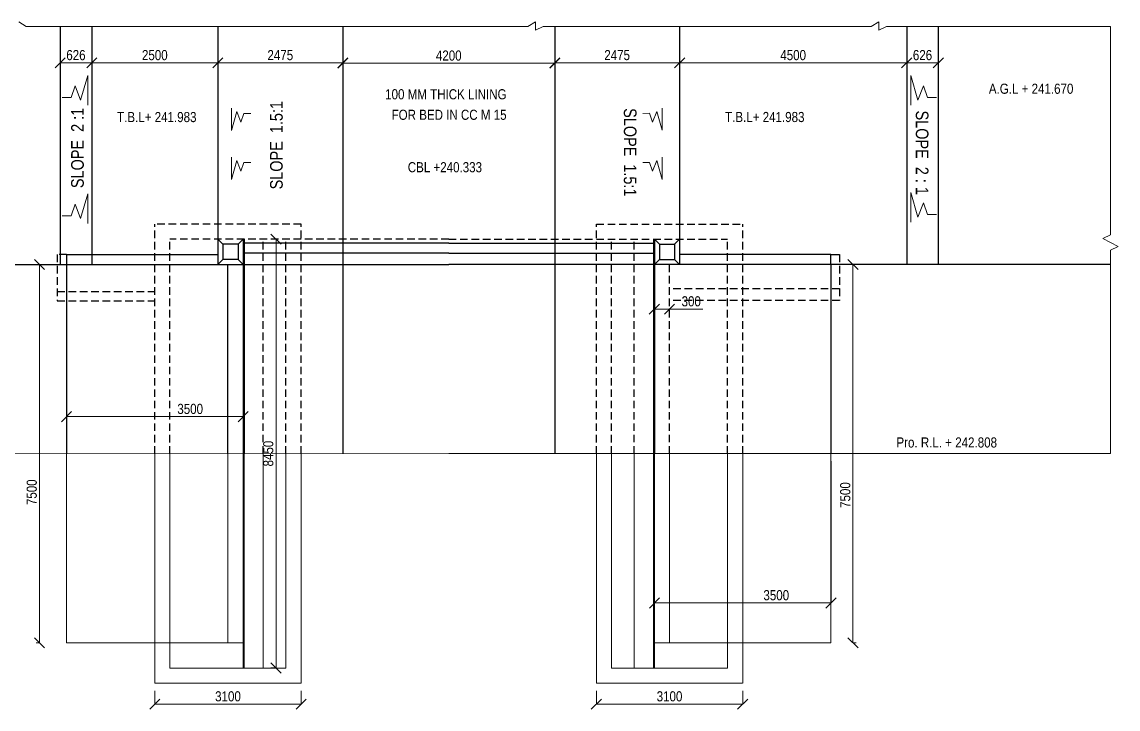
# Model space of a CAD drawing. Header units: millimetres. Extents: x 1066556 to 1127909, y -249798 to -204202.
# Drawn here: x 1077934 to 1099656, y -231329 to -217704 of the extents above; entities that cross this region are included whole.
import ezdxf

# ---------------------------------------------------------------- set-up
doc = ezdxf.new("R2010")
doc.units = ezdxf.units.MM
doc.header["$LTSCALE"] = 300
doc.header["$MEASUREMENT"] = 0
doc.linetypes.add('DASHED', pattern=[0.75, 0.5, -0.25])
for name, color, linetype, lineweight in [('adding', 7, 'Continuous', 25), ('elevations', 7, 'Continuous', 25), ('MAIN', 7, 'Continuous', 25), ('text', 7, 'Continuous', 25)]:
    doc.layers.add(name, color=color, linetype=linetype, lineweight=lineweight)
doc.styles.add('ARIAL NARROW', font='ARIALN.TTF', dxfattribs={"height": 250})
doc.styles.get("Standard").update_dxf_attribs({"font": 'ARIALN.TTF', "height": 200})
doc.dimstyles.new('ISO-25', dxfattribs={"dimtxt": 200, "dimasz": 200, "dimexe": 1.25, "dimexo": 150, "dimgap": 50, "dimtad": 1, "dimdec": 1, "dimdsep": 46, "dimtxsty": 'Standard', "dimblk": 'OBLIQUE', "dimcen": 2.5, "dimdle": 1.25, "dimclrd": 6, "dimclre": 5, "dimclrt": 1, "dimadec": 0, "dimazin": 0, "dimtfac": 1, "dimtdec": 1, "dimtmove": 0, "dimatfit": 3, "dimfxl": 1, "dimlwd": 15, "dimlwe": 13, "dimarcsym": 0})

# ---------------------------------------------------------------- blocks, each defined once
blk = doc.blocks.new('_Oblique')
at = {"color": 0, "linetype": 'ByBlock', "lineweight": -2}
blk.add_line((-0.5, -0.5), (0.5, 0.5), dxfattribs=at)
blk = doc.blocks.new('*D6')
at = {"layer": 'Defpoints', "color": 0, "linetype": 'ByBlock', "transparency": 16777216}
for p in [(1084292, -218524), (1088492, -218524), (1088492, -218812)]:
    blk.add_point(p, dxfattribs=at)
at = {"layer": 'MAIN', "color": 5, "linetype": 'ByBlock', "lineweight": 13, "transparency": 16777216}
for p, q in [((1088492, -218662), (1088492, -218523)), ((1084292, -218674), (1084292, -218525))]:
    blk.add_line(p, q, dxfattribs=at)
at = {"layer": 'MAIN', "color": 6, "linetype": 'Continuous', "lineweight": 15, "transparency": 16777216}
blk.add_line((1084290, -218524), (1088493, -218524), dxfattribs=at)
at = {"layer": 'MAIN', "color": 6, "linetype": 'ByBlock', "lineweight": 15, "transparency": 16777216, "xscale": 200, "yscale": 200, "zscale": 200, "rotation": 180}
blk.add_blockref('_Oblique', (1084292, -218524), dxfattribs=at)
at = {"layer": 'MAIN', "color": 6, "linetype": 'ByBlock', "lineweight": 15, "transparency": 16777216, "xscale": 200, "yscale": 200, "zscale": 200}
blk.add_blockref('_Oblique', (1088492, -218524), dxfattribs=at)
at = {"layer": 'MAIN', "color": 1, "linetype": 'ByBlock', "transparency": 16777216, "insert": (1086392, -218372), "char_height": 200, "attachment_point": 5}
blk.add_mtext('4200', dxfattribs=at)
blk = doc.blocks.new('*D7')
at = {"layer": 'Defpoints', "color": 0, "linetype": 'ByBlock', "transparency": 16777216}
for p in [(1090967, -218514), (1090967, -218515), (1088492, -218524)]:
    blk.add_point(p, dxfattribs=at)
at = {"layer": 'MAIN', "color": 6, "linetype": 'Continuous', "lineweight": 15, "transparency": 16777216}
blk.add_line((1088490, -218515), (1090968, -218515), dxfattribs=at)
at = {"layer": 'MAIN', "color": 5, "linetype": 'ByBlock', "lineweight": 13, "transparency": 16777216}
for p, q in [((1088492, -218374), (1088492, -218514)), ((1090967, -218664), (1090967, -218516))]:
    blk.add_line(p, q, dxfattribs=at)
at = {"layer": 'MAIN', "color": 6, "linetype": 'ByBlock', "lineweight": 15, "transparency": 16777216, "xscale": 200, "yscale": 200, "zscale": 200, "rotation": 180}
blk.add_blockref('_Oblique', (1088492, -218515), dxfattribs=at)
at = {"layer": 'MAIN', "color": 6, "linetype": 'ByBlock', "lineweight": 15, "transparency": 16777216, "xscale": 200, "yscale": 200, "zscale": 200}
blk.add_blockref('_Oblique', (1090967, -218515), dxfattribs=at)
at = {"layer": 'MAIN', "color": 1, "linetype": 'ByBlock', "transparency": 16777216, "insert": (1089729, -218363), "char_height": 200, "attachment_point": 5}
blk.add_mtext('2475', dxfattribs=at)
blk = doc.blocks.new('*D8')
at = {"layer": 'Defpoints', "color": 0, "linetype": 'ByBlock', "transparency": 16777216}
for p in [(1090967, -218515), (1095467, -218515), (1095467, -218515)]:
    blk.add_point(p, dxfattribs=at)
at = {"layer": 'MAIN', "color": 6, "linetype": 'Continuous', "lineweight": 15, "transparency": 16777216}
blk.add_line((1090965, -218515), (1095468, -218515), dxfattribs=at)
at = {"layer": 'MAIN', "color": 5, "linetype": 'ByBlock', "lineweight": 13, "transparency": 16777216}
for p, q in [((1090967, -218365), (1090967, -218514)), ((1095467, -218665), (1095467, -218516))]:
    blk.add_line(p, q, dxfattribs=at)
at = {"layer": 'MAIN', "color": 6, "linetype": 'ByBlock', "lineweight": 15, "transparency": 16777216, "xscale": 200, "yscale": 200, "zscale": 200, "rotation": 180}
blk.add_blockref('_Oblique', (1090967, -218515), dxfattribs=at)
at = {"layer": 'MAIN', "color": 6, "linetype": 'ByBlock', "lineweight": 15, "transparency": 16777216, "xscale": 200, "yscale": 200, "zscale": 200}
blk.add_blockref('_Oblique', (1095467, -218515), dxfattribs=at)
at = {"layer": 'MAIN', "color": 1, "linetype": 'ByBlock', "transparency": 16777216, "insert": (1093217, -218363), "char_height": 200, "attachment_point": 5}
blk.add_mtext('4500', dxfattribs=at)
blk = doc.blocks.new('*D9')
at = {"layer": 'Defpoints', "color": 0, "transparency": 16777216}
for p in [(1078817, -222722), (1082317, -222722), (1082317, -225530)]:
    blk.add_point(p, dxfattribs=at)
at = {"layer": 'MAIN', "color": 5, "lineweight": 13, "transparency": 16777216}
for p, q in [((1078817, -222872), (1078817, -225532)), ((1082317, -222872), (1082317, -225532))]:
    blk.add_line(p, q, dxfattribs=at)
at = {"layer": 'MAIN', "color": 6, "linetype": 'Continuous', "lineweight": 15, "transparency": 16777216}
blk.add_line((1078815, -225530), (1082318, -225530), dxfattribs=at)
at = {"layer": 'MAIN', "color": 6, "lineweight": 15, "transparency": 16777216, "xscale": 200, "yscale": 200, "zscale": 200, "rotation": 180}
blk.add_blockref('_Oblique', (1078817, -225530), dxfattribs=at)
at = {"layer": 'MAIN', "color": 6, "lineweight": 15, "transparency": 16777216, "xscale": 200, "yscale": 200, "zscale": 200}
blk.add_blockref('_Oblique', (1082317, -225530), dxfattribs=at)
at = {"layer": 'MAIN', "color": 1, "lineweight": 15, "transparency": 16777216, "insert": (1081268, -225378), "char_height": 200, "attachment_point": 5}
blk.add_mtext('3500', dxfattribs=at)
blk = doc.blocks.new('*D10')
at = {"layer": 'Defpoints', "color": 0, "linetype": 'ByBlock', "transparency": 16777216}
for p in [(1081817, -218515), (1081817, -218516), (1084292, -218524)]:
    blk.add_point(p, dxfattribs=at)
at = {"layer": 'MAIN', "color": 6, "linetype": 'Continuous', "lineweight": 15, "transparency": 16777216}
blk.add_line((1084293, -218516), (1081815, -218516), dxfattribs=at)
at = {"layer": 'MAIN', "color": 5, "linetype": 'ByBlock', "lineweight": 13, "transparency": 16777216}
for p, q in [((1081817, -218665), (1081817, -218517)), ((1084292, -218374), (1084292, -218514))]:
    blk.add_line(p, q, dxfattribs=at)
at = {"layer": 'MAIN', "color": 6, "linetype": 'ByBlock', "lineweight": 15, "transparency": 16777216, "xscale": 200, "yscale": 200, "zscale": 200, "rotation": 180}
blk.add_blockref('_Oblique', (1081817, -218516), dxfattribs=at)
at = {"layer": 'MAIN', "color": 6, "linetype": 'ByBlock', "lineweight": 15, "transparency": 16777216, "xscale": 200, "yscale": 200, "zscale": 200}
blk.add_blockref('_Oblique', (1084292, -218516), dxfattribs=at)
at = {"layer": 'MAIN', "color": 1, "linetype": 'ByBlock', "transparency": 16777216, "insert": (1083054, -218363), "char_height": 200, "attachment_point": 5}
blk.add_mtext('2475', dxfattribs=at)
blk = doc.blocks.new('*D11')
at = {"layer": 'Defpoints', "color": 0, "linetype": 'ByBlock', "transparency": 16777216}
for p in [(1079317, -218516), (1079317, -218516), (1081817, -218516)]:
    blk.add_point(p, dxfattribs=at)
at = {"layer": 'MAIN', "color": 6, "linetype": 'Continuous', "lineweight": 15, "transparency": 16777216}
blk.add_line((1081818, -218516), (1079315, -218516), dxfattribs=at)
at = {"layer": 'MAIN', "color": 5, "linetype": 'ByBlock', "lineweight": 13, "transparency": 16777216}
for p, q in [((1079317, -218666), (1079317, -218517)), ((1081817, -218366), (1081817, -218514))]:
    blk.add_line(p, q, dxfattribs=at)
at = {"layer": 'MAIN', "color": 6, "linetype": 'ByBlock', "lineweight": 15, "transparency": 16777216, "xscale": 200, "yscale": 200, "zscale": 200, "rotation": 180}
blk.add_blockref('_Oblique', (1079317, -218516), dxfattribs=at)
at = {"layer": 'MAIN', "color": 6, "linetype": 'ByBlock', "lineweight": 15, "transparency": 16777216, "xscale": 200, "yscale": 200, "zscale": 200}
blk.add_blockref('_Oblique', (1081817, -218516), dxfattribs=at)
at = {"layer": 'MAIN', "color": 1, "linetype": 'ByBlock', "transparency": 16777216, "insert": (1080567, -218363), "char_height": 200, "attachment_point": 5}
blk.add_mtext('2500', dxfattribs=at)
blk = doc.blocks.new('*D12')
at = {"layer": 'Defpoints', "color": 0, "linetype": 'ByBlock', "transparency": 16777216}
for p in [(1078817, -222515), (1078281, -230015), (1078367, -230015)]:
    blk.add_point(p, dxfattribs=at)
at = {"layer": 'MAIN', "color": 5, "linetype": 'ByBlock', "lineweight": 13, "transparency": 16777216}
for p, q in [((1078667, -222515), (1078280, -222515)), ((1078217, -230015), (1078280, -230015))]:
    blk.add_line(p, q, dxfattribs=at)
at = {"layer": 'MAIN', "color": 6, "linetype": 'Continuous', "lineweight": 15, "transparency": 16777216}
blk.add_line((1078281, -222514), (1078281, -230016), dxfattribs=at)
at = {"layer": 'MAIN', "color": 6, "linetype": 'ByBlock', "lineweight": 15, "transparency": 16777216, "xscale": 200, "yscale": 200, "zscale": 200}
for p, rotation in [((1078281, -222515), 90), ((1078281, -230015), 270)]:
    blk.add_blockref('_Oblique', p, dxfattribs=dict(at, rotation=rotation))
at = {"layer": 'MAIN', "color": 1, "linetype": 'ByBlock', "transparency": 16777216, "insert": (1078129, -227029), "char_height": 200, "attachment_point": 5, "rotation": 90}
blk.add_mtext('7500', dxfattribs=at)
blk = doc.blocks.new('*D13')
at = {"layer": 'Defpoints', "color": 0, "transparency": 16777216}
for p in [(1090467, -226264), (1093967, -226264), (1090467, -229225)]:
    blk.add_point(p, dxfattribs=at)
at = {"layer": 'MAIN', "color": 5, "lineweight": 13, "transparency": 16777216}
for p, q in [((1090467, -226414), (1090467, -229226)), ((1093967, -226414), (1093967, -229226))]:
    blk.add_line(p, q, dxfattribs=at)
at = {"layer": 'MAIN', "color": 6, "linetype": 'Continuous', "lineweight": 15, "transparency": 16777216}
blk.add_line((1093968, -229225), (1090466, -229225), dxfattribs=at)
at = {"layer": 'MAIN', "color": 6, "lineweight": 15, "transparency": 16777216, "xscale": 200, "yscale": 200, "zscale": 200, "rotation": 180}
blk.add_blockref('_Oblique', (1090467, -229225), dxfattribs=at)
at = {"layer": 'MAIN', "color": 6, "lineweight": 15, "transparency": 16777216, "xscale": 200, "yscale": 200, "zscale": 200}
blk.add_blockref('_Oblique', (1093967, -229225), dxfattribs=at)
at = {"layer": 'MAIN', "color": 1, "lineweight": 15, "transparency": 16777216, "insert": (1092882, -229072), "char_height": 200, "attachment_point": 5}
blk.add_mtext('3500', dxfattribs=at)
blk = doc.blocks.new('*D14')
at = {"layer": 'Defpoints', "color": 0, "linetype": 'ByBlock', "transparency": 16777216}
for p in [(1093967, -222514), (1094317, -230014), (1094402, -230014)]:
    blk.add_point(p, dxfattribs=at)
at = {"layer": 'MAIN', "color": 5, "linetype": 'ByBlock', "lineweight": 13, "transparency": 16777216}
for p, q in [((1094117, -222514), (1094403, -222514)), ((1094467, -230014), (1094403, -230014))]:
    blk.add_line(p, q, dxfattribs=at)
at = {"layer": 'MAIN', "color": 6, "linetype": 'Continuous', "lineweight": 15, "transparency": 16777216}
blk.add_line((1094402, -222513), (1094402, -230015), dxfattribs=at)
at = {"layer": 'MAIN', "color": 6, "linetype": 'ByBlock', "lineweight": 15, "transparency": 16777216, "xscale": 200, "yscale": 200, "zscale": 200}
for p, rotation in [((1094402, -222514), 90), ((1094402, -230014), 270)]:
    blk.add_blockref('_Oblique', p, dxfattribs=dict(at, rotation=rotation))
at = {"layer": 'MAIN', "color": 1, "linetype": 'ByBlock', "transparency": 16777216, "insert": (1094250, -227085), "char_height": 200, "attachment_point": 5, "rotation": 90}
blk.add_mtext('7500', dxfattribs=at)
blk = doc.blocks.new('*D15')
at = {"layer": 'Defpoints', "color": 0, "linetype": 'ByBlock', "transparency": 16777216}
for p in [(1080567, -230814), (1083467, -230814), (1080567, -231229)]:
    blk.add_point(p, dxfattribs=at)
at = {"layer": 'MAIN', "color": 5, "linetype": 'ByBlock', "lineweight": 13, "transparency": 16777216}
for p, q in [((1080567, -230964), (1080567, -231230)), ((1083467, -230964), (1083467, -231230))]:
    blk.add_line(p, q, dxfattribs=at)
at = {"layer": 'MAIN', "color": 6, "linetype": 'Continuous', "lineweight": 15, "transparency": 16777216}
blk.add_line((1083468, -231229), (1080565, -231229), dxfattribs=at)
at = {"layer": 'MAIN', "color": 6, "linetype": 'ByBlock', "lineweight": 15, "transparency": 16777216, "xscale": 200, "yscale": 200, "zscale": 200}
for p, rotation in [((1080567, -231229), 180.0020371190551), ((1083467, -231229), 0.002037119055122716)]:
    blk.add_blockref('_Oblique', p, dxfattribs=dict(at, rotation=rotation))
at = {"layer": 'MAIN', "color": 1, "linetype": 'ByBlock', "transparency": 16777216, "insert": (1082017, -231077), "char_height": 200, "attachment_point": 5, "rotation": 0.002}
blk.add_mtext('3100', dxfattribs=at)
blk = doc.blocks.new('*D18')
at = {"layer": 'Defpoints', "color": 0, "linetype": 'ByBlock', "transparency": 16777216}
for p in [(1089317, -230814), (1092217, -230814), (1092217, -231229)]:
    blk.add_point(p, dxfattribs=at)
at = {"layer": 'MAIN', "color": 5, "linetype": 'ByBlock', "lineweight": 13, "transparency": 16777216}
for p, q in [((1089317, -230964), (1089317, -231230)), ((1092217, -230964), (1092217, -231230))]:
    blk.add_line(p, q, dxfattribs=at)
at = {"layer": 'MAIN', "color": 6, "linetype": 'Continuous', "lineweight": 15, "transparency": 16777216}
blk.add_line((1089315, -231229), (1092218, -231229), dxfattribs=at)
at = {"layer": 'MAIN', "color": 6, "linetype": 'ByBlock', "lineweight": 15, "transparency": 16777216, "xscale": 200, "yscale": 200, "zscale": 200}
for p, rotation in [((1089317, -231229), 179.9979628809449), ((1092217, -231229), 359.9979628809448)]:
    blk.add_blockref('_Oblique', p, dxfattribs=dict(at, rotation=rotation))
at = {"layer": 'MAIN', "color": 1, "linetype": 'ByBlock', "transparency": 16777216, "insert": (1090767, -231077), "char_height": 200, "attachment_point": 5, "rotation": 359.998}
blk.add_mtext('3100', dxfattribs=at)
blk = doc.blocks.new('*D44')
at = {"layer": 'adding', "color": 6, "linetype": 'Continuous', "lineweight": 15, "transparency": 16777216}
blk.add_line((1095465, -218515), (1096094, -218515), dxfattribs=at)
at = {"layer": 'adding', "color": 5, "linetype": 'ByBlock', "lineweight": 13, "transparency": 16777216}
for p, q in [((1095467, -218441), (1095467, -218514)), ((1096093, -218441), (1096093, -218514))]:
    blk.add_line(p, q, dxfattribs=at)
at = {"layer": 'Defpoints', "color": 0, "linetype": 'ByBlock', "transparency": 16777216}
for p in [(1096093, -218515), (1095467, -218591), (1096093, -218591)]:
    blk.add_point(p, dxfattribs=at)
at = {"layer": 'adding', "color": 6, "linetype": 'ByBlock', "lineweight": 15, "transparency": 16777216, "xscale": 200, "yscale": 200, "zscale": 200}
for p, rotation in [((1095467, -218515), 180.0000951150912), ((1096093, -218515), 9.511509118944507e-05)]:
    blk.add_blockref('_Oblique', p, dxfattribs=dict(at, rotation=rotation))
at = {"layer": 'adding', "color": 1, "linetype": 'ByBlock', "transparency": 16777216, "insert": (1095780, -218363), "char_height": 200, "attachment_point": 5, "rotation": 0.0001}
blk.add_mtext('626', dxfattribs=at)
blk = doc.blocks.new('*D45')
at = {"layer": 'adding', "color": 6, "linetype": 'Continuous', "lineweight": 15, "transparency": 16777216}
blk.add_line((1079318, -218516), (1078689, -218516), dxfattribs=at)
at = {"layer": 'adding', "color": 5, "linetype": 'ByBlock', "lineweight": 13, "transparency": 16777216}
for p, q in [((1078691, -218516), (1078691, -218514)), ((1079317, -218516), (1079317, -218514))]:
    blk.add_line(p, q, dxfattribs=at)
at = {"layer": 'Defpoints', "color": 0, "linetype": 'ByBlock', "transparency": 16777216}
for p in [(1078691, -218516), (1078691, -218666), (1079317, -218666)]:
    blk.add_point(p, dxfattribs=at)
at = {"layer": 'adding', "color": 6, "linetype": 'ByBlock', "lineweight": 15, "transparency": 16777216, "xscale": 200, "yscale": 200, "zscale": 200}
for p, rotation in [((1078691, -218516), 180.0000951151028), ((1079317, -218516), 9.511510275395095e-05)]:
    blk.add_blockref('_Oblique', p, dxfattribs=dict(at, rotation=rotation))
at = {"layer": 'adding', "color": 1, "linetype": 'ByBlock', "transparency": 16777216, "insert": (1079004, -218363), "char_height": 200, "attachment_point": 5, "rotation": 0.0001}
blk.add_mtext('626', dxfattribs=at)
blk = doc.blocks.new('*D53')
at = {"layer": 'Defpoints', "color": 0, "linetype": 'ByBlock', "transparency": 16777216}
for p in [(1090466, -223233), (1090767, -223233), (1090767, -223397)]:
    blk.add_point(p, dxfattribs=at)
at = {"layer": 'text', "color": 6, "linetype": 'Continuous', "lineweight": 15, "transparency": 16777216}
for p, q in [((1090465, -223397), (1090767, -223397)), ((1090767, -223397), (1091428, -223397))]:
    blk.add_line(p, q, dxfattribs=at)
at = {"layer": 'text', "color": 5, "linetype": 'ByBlock', "lineweight": 13, "transparency": 16777216}
for p, q in [((1090466, -223383), (1090466, -223398)), ((1090767, -223383), (1090767, -223398))]:
    blk.add_line(p, q, dxfattribs=at)
at = {"layer": 'text', "color": 6, "linetype": 'ByBlock', "lineweight": 15, "transparency": 16777216, "xscale": 200, "yscale": 200, "zscale": 200, "rotation": 180}
blk.add_blockref('_Oblique', (1090466, -223397), dxfattribs=at)
at = {"layer": 'text', "color": 6, "linetype": 'ByBlock', "lineweight": 15, "transparency": 16777216, "xscale": 200, "yscale": 200, "zscale": 200}
blk.add_blockref('_Oblique', (1090767, -223397), dxfattribs=at)
at = {"layer": 'text', "color": 1, "linetype": 'ByBlock', "transparency": 16777216, "insert": (1091197, -223245), "char_height": 200, "attachment_point": 5}
blk.add_mtext('300', dxfattribs=at)
blk = doc.blocks.new('*D55')
at = {"layer": 'Defpoints', "color": 0, "linetype": 'ByBlock', "transparency": 16777216}
for p in [(1082717, -222013), (1082717, -230514), (1082969, -230514)]:
    blk.add_point(p, dxfattribs=at)
at = {"layer": 'text', "color": 5, "linetype": 'ByBlock', "lineweight": 13, "transparency": 16777216}
for p, q in [((1082867, -222013), (1082970, -222013)), ((1082867, -230514), (1082970, -230514))]:
    blk.add_line(p, q, dxfattribs=at)
at = {"layer": 'text', "color": 6, "linetype": 'Continuous', "lineweight": 15, "transparency": 16777216}
blk.add_line((1082969, -222012), (1082969, -230515), dxfattribs=at)
at = {"layer": 'text', "color": 6, "linetype": 'ByBlock', "lineweight": 15, "transparency": 16777216, "xscale": 200, "yscale": 200, "zscale": 200}
for p, rotation in [((1082969, -222013), 90), ((1082969, -230514), 270)]:
    blk.add_blockref('_Oblique', p, dxfattribs=dict(at, rotation=rotation))
at = {"layer": 'text', "color": 1, "linetype": 'ByBlock', "transparency": 16777216, "insert": (1082817, -226263), "char_height": 200, "attachment_point": 5, "rotation": 90}
blk.add_mtext('8450', dxfattribs=at)

msp = doc.modelspace()

# ---------------------------------------------------------------- linework, layer by layer
at = {"layer": 'MAIN', "color": 0, "lineweight": 13}
for p, q in [((1078019.68, -217792.95), (1077869.68, -217704.3)), ((1084520.78, -217792.36), (1078019.68, -217792.95)), ((1078786.73, -217792.95), (1087962.37, -217792.36)), ((1087962.37, -217792.36), (1088112.37, -217703.71)), ((1088112.37, -217703.71), (1088112.37, -217868.85)), ((1088112.37, -217868.85), (1088262.37, -217792.36)), ((1088262.37, -217792.36), (1094763.66, -217792.36)), ((1094763.66, -217792.36), (1094913.66, -217703.71)), ((1094913.66, -217703.71), (1094913.66, -217868.85)), ((1094913.66, -217868.85), (1095063.66, -217792.36)), ((1095063.66, -217792.36), (1099503.96, -217792.48)), ((1099503.96, -217792.06), (1099503.96, -221922.9)), ((1079237.75, -218767.78), (1079096.72, -219253.49)), ((1079237.75, -218767.78), (1079237.75, -219354.05)), ((1095549, -218767.19), (1095549, -219353.46)), ((1095549, -218767.19), (1095690.03, -219252.9)), ((1078989.72, -218971.69), (1078909.71, -219205.13)), ((1079096.72, -219253.49), (1078989.72, -218971.69)), ((1095690.03, -219252.9), (1095797.03, -218971.1)), ((1095797.03, -218971.1), (1095877.04, -219204.54)), ((1078909.71, -219205.13), (1078728.64, -219203.64)), ((1095877.04, -219204.54), (1096058.1, -219203.05)), ((1082085.33, -219853.82), (1082085.33, -219414.12)), ((1082085.33, -219853.82), (1082193.82, -219480.16)), ((1082193.82, -219480.16), (1082274.07, -219691.51)), ((1082274.07, -219691.51), (1082334.08, -219516.43)), ((1082469.88, -219517.55), (1082334.08, -219516.43)), ((1090237.01, -219516.96), (1090372.81, -219515.84)), ((1090432.81, -219690.92), (1090372.81, -219515.84)), ((1090513.06, -219479.57), (1090432.81, -219690.92)), ((1090621.56, -219853.23), (1090513.06, -219479.57)), ((1090621.56, -219853.23), (1090621.56, -219413.53)), ((1082085.33, -220827.75), (1082085.33, -220388.04)), ((1082085.33, -220827.75), (1082193.82, -220454.09)), ((1082193.82, -220454.09), (1082274.07, -220665.44)), ((1090513.06, -220453.5), (1090432.81, -220664.85)), ((1090621.56, -220827.16), (1090513.06, -220453.5)), ((1090621.56, -220827.16), (1090621.56, -220387.45)), ((1082274.07, -220665.44), (1082334.08, -220490.36)), ((1082469.88, -220491.48), (1082334.08, -220490.36)), ((1090237.01, -220490.89), (1090372.81, -220489.77)), ((1090432.81, -220664.85), (1090372.81, -220489.77)), ((1079237.75, -221113.09), (1079096.72, -221598.81)), ((1079237.75, -221113.09), (1079237.75, -221699.37)), ((1095549, -221087.5), (1095549, -221673.78)), ((1095549, -221087.5), (1095690.03, -221573.22)), ((1078989.72, -221317.01), (1078909.71, -221550.45)), ((1079096.72, -221598.81), (1078989.72, -221317.01)), ((1095690.03, -221573.22), (1095797.03, -221291.42)), ((1095797.03, -221291.42), (1095877.04, -221524.86)), ((1078909.71, -221550.45), (1078728.64, -221548.96)), ((1095877.04, -221524.86), (1096058.1, -221523.37)), ((1099352.21, -222000.25), (1099503.96, -221922.9)), ((1099655.66, -222154.85), (1099352.21, -222000.25)), ((1099655.66, -222155.02), (1099503.87, -222232.28)), ((1099503.87, -222232.28), (1099503.91, -226264.28)), ((1073279.43, -226264.87), (1086391.57, -226264.3)), ((1099503.91, -226264.28), (1086391.57, -226264.3))]:
    msp.add_line(p, q, dxfattribs=at)
at = {"layer": 'MAIN', "color": 0, "linetype": 'ByBlock'}
for p, q in [((1078690.56, -217792.37), (1078690.57, -222514.54)), ((1079316.56, -217792.37), (1079316.57, -222514.54)), ((1081816.56, -217792.37), (1081816.57, -222012.72)), ((1084291.56, -217792.36), (1084291.57, -226264.3)), ((1088491.56, -217792.36), (1088491.57, -226264.3)), ((1090966.56, -217792.36), (1090966.57, -222012.43)), ((1095466.56, -217792.35), (1095466.57, -222514.17)), ((1096092.56, -217792.35), (1096092.57, -222514.17)), ((1081816.77, -222014.97), (1081816.75, -222514.48)), ((1081916.76, -222113.41), (1081816.77, -222012.9)), ((1081916.76, -222113.41), (1081916.74, -222412.41)), ((1082216.26, -222112.91), (1081917.26, -222112.91)), ((1082216.76, -222113.41), (1082216.73, -222412.41)), ((1082216.76, -222113.41), (1082316.76, -222012.92)), ((1082316.76, -222012.92), (1082316.57, -226261.88)), ((1086391.57, -222089.28), (1082316.57, -222090)), ((1082336.76, -222014.39), (1082336.77, -226261.88)), ((1086391.57, -222089.28), (1090466.77, -222089.41)), ((1090446.39, -222014.39), (1090446.39, -226261.88)), ((1090466.39, -222012.92), (1090466.58, -226261.88)), ((1090566.4, -222113.41), (1090466.39, -222012.92)), ((1090566.4, -222113.41), (1090566.42, -222412.41)), ((1090566.9, -222112.91), (1090865.89, -222112.91)), ((1090866.39, -222113.41), (1090966.38, -222012.9)), ((1090866.39, -222113.41), (1090866.41, -222412.41)), ((1090966.38, -222014.97), (1090966.41, -222514.27)), ((1078818.93, -222314.82), (1078816.48, -226262.29)), ((1078818.93, -222314.82), (1081816.76, -222314.85)), ((1081917.24, -222412.91), (1081816.73, -222512.37)), ((1082216.23, -222412.91), (1081917.24, -222412.91)), ((1082216.73, -222412.41), (1082316.73, -222512.41)), ((1086391.57, -222289.28), (1082316.57, -222290)), ((1086391.57, -222289.28), (1090466.77, -222289.41)), ((1090566.42, -222412.41), (1090466.43, -222512.41)), ((1090566.92, -222412.91), (1090865.91, -222412.91)), ((1090865.91, -222412.91), (1090966.42, -222512.37)), ((1093966.71, -222314.8), (1090966.4, -222314.85)), ((1073279.47, -222514.67), (1086391.57, -222514.38)), ((1082016.57, -226264.49), (1082016.57, -222514.48)), ((1099503.87, -222514.08), (1086391.57, -222514.38)), ((1093966.71, -222514.2), (1093966.76, -226261.7))]:
    msp.add_line(p, q, dxfattribs=at)
at = {"layer": 'MAIN', "color": 0, "linetype": 'DASHED'}
for p, q in [((1080566.57, -226264.88), (1080566.57, -221712.94)), ((1083466.57, -221712.94), (1080568.02, -221712.93)), ((1083466.57, -226264.88), (1083466.57, -221712.94)), ((1089316.58, -221712.94), (1092215.14, -221712.93)), ((1089316.58, -226264.88), (1089316.58, -221712.94)), ((1092216.58, -226264.88), (1092216.58, -221712.94)), ((1086391.57, -222014.21), (1080866.57, -222012.36)), ((1080866.57, -226264.88), (1080866.57, -222012.36)), ((1082716.57, -226264.46), (1082716.57, -222012.82)), ((1083166.57, -226264.88), (1083166.57, -222013.24)), ((1086391.57, -222014.21), (1091916.58, -222012)), ((1089616.58, -226264.88), (1089616.58, -222013.24)), ((1090066.58, -226264.46), (1090066.58, -222012.82)), ((1091916.58, -226264.88), (1091916.58, -222012)), ((1090766.57, -226264.29), (1090766.57, -222514.34))]:
    msp.add_line(p, q, dxfattribs=at)
at = {"layer": 'MAIN', "color": 0, "lineweight": 9}
for p, q in [((1078816.53, -222514.79), (1078816.48, -226262.29)), ((1093966.71, -222514.2), (1093966.76, -226261.7)), ((1078816.62, -230014.57), (1078816.48, -226263.52)), ((1093966.62, -230013.98), (1093966.76, -226262.93)), ((1099111.91, -226261.22), (1099111.41, -226261.72))]:
    msp.add_line(p, q, dxfattribs=at)
at = {"layer": 'MAIN', "color": 0, "lineweight": 15}
for p, q in [((1078816.62, -230014.84), (1078816.48, -226263.52)), ((1080566.57, -226264.85), (1080566.57, -230814.26)), ((1080866.57, -226264.85), (1080866.57, -230514.22)), ((1082016.57, -230014.84), (1082016.57, -226264.49)), ((1082316.77, -230514.29), (1082316.57, -226264.29)), ((1082336.77, -230514.29), (1082336.77, -226264.29)), ((1082716.57, -226264.43), (1082716.57, -230513.84)), ((1083166.57, -226264.85), (1083166.57, -230514.27)), ((1083466.57, -226264.85), (1083466.57, -230814.26)), ((1089316.58, -226264.85), (1089316.58, -230814.26)), ((1089616.58, -226264.85), (1089616.58, -230514.27)), ((1090066.58, -226264.43), (1090066.58, -230513.84)), ((1090446.39, -230514.29), (1090446.39, -226264.29)), ((1090466.39, -230514.29), (1090466.58, -226264.29)), ((1090766.57, -230014.25), (1090766.57, -226264.29)), ((1091916.58, -226264.85), (1091916.58, -230514.33)), ((1092216.58, -226264.85), (1092216.58, -230814.26)), ((1093966.62, -230014.25), (1093966.76, -226262.93)), ((1082316.75, -230014.84), (1078816.62, -230014.84)), ((1090466.59, -230014.25), (1093966.62, -230014.25)), ((1080866.57, -230514.22), (1081816.78, -230514.3)), ((1081816.78, -230514.3), (1083166.57, -230514.27)), ((1091916.58, -230514.33), (1089616.58, -230514.27)), ((1083466.57, -230814.26), (1080567.52, -230814.36)), ((1089316.58, -230814.26), (1092215.63, -230814.36))]:
    msp.add_line(p, q, dxfattribs=at)
at = {"layer": 'MAIN', "color": 0, "linetype": 'ByBlock'}
for centre, start, end in [((1080568.02, -221713.43), 89.99861, 180.00139), ((1092215.14, -221713.43), 359.99861, 90.00139), ((1080568.03, -222013.43), 89.99861, 180.00139), ((1081917.26, -222113.41), 89.99861, 179.99583), ((1082216.26, -222113.41), 359.99583, 89.99861), ((1090566.9, -222113.41), 90.00139, 180.00417), ((1090865.89, -222113.41), 0.00417, 90.00139), ((1092215.13, -222013.43), 359.99861, 90.00139), ((1081917.24, -222412.41), 179.99583, 269.99861), ((1082216.23, -222412.41), 269.99861, 359.99583), ((1090566.92, -222412.41), 180.00417, 270.00139), ((1090865.91, -222412.41), 270.00139, 0.00417)]:
    msp.add_arc(centre, 0.5, start, end, dxfattribs=at)
at = {"layer": 'text', "color": 0, "linetype": 'DASHED'}
for p, q in [((1078818.93, -222314.82), (1078631.56, -222314.82)), ((1078631.56, -222314.82), (1078631.56, -223231.59)), ((1094138.13, -222314.8), (1094138.13, -223227.32)), ((1078631.56, -223050.13), (1080566.57, -223050.13)), ((1094138.13, -222997.97), (1090766.57, -222997.97)), ((1078631.56, -223231.59), (1080566.57, -223231.59)), ((1094138.13, -223227.32), (1090760.4, -223227.32))]:
    msp.add_line(p, q, dxfattribs=at)
at = {"layer": 'text', "color": 0, "linetype": 'ByBlock'}
for p, q in [((1093966.71, -222514.2), (1093966.71, -222314.8)), ((1093966.71, -222314.8), (1094138.13, -222314.8)), ((1093966.71, -222514.2), (1090595.15, -222514.2))]:
    msp.add_line(p, q, dxfattribs=at)

# ---------------------------------------------------------------- texts
at = {"layer": 'elevations', "color": 0, "linetype": 'ByBlock', "style": 'ARIAL NARROW'}
for s, p in [('A.G.L + 241.670', (1097094.84, -219128.62)), ('100 MM THICK LINING  ', (1085131.68, -219238.17)), ('T.B.L+ 241.983', (1079819.65, -219689.79)), ('  FOR BED IN CC M 15', (1085131.68, -219645.18)), ('T.B.L+ 241.983', (1091868, -219689.2)), ('CBL +240.333 ', (1085580.04, -220684.46)), ('Pro. R.L. + 242.808', (1095263.44, -226142.01))]:
    msp.add_text(s, height=200, dxfattribs=at).set_placement(p)
at = {"layer": 'text', "color": 0, "linetype": 'ByBlock', "char_height": 250, "attachment_point": 4, "style": 'ARIAL NARROW'}
for s, insert, rotation in [('SLOPE  1.5:1', (1082978.06, -221024.1), 90), ('SLOPE  2 :1', (1079035.9, -220998.87), 90), ('SLOPE  1.5:1', (1089985.61, -219413.86), 270), ('SLOPE  2 : 1', (1095770.99, -219462.11), 270)]:
    msp.add_mtext(s, dxfattribs=dict(at, insert=insert, rotation=rotation))

# ---------------------------------------------------------------- dimensions: what is measured, and where the dimension line sits
at = {"layer": 'adding', "color": 0, "linetype": 'ByBlock'}
for p1, p2, distance, picture, middle in [((1079316.56, -218665.54), (1078690.56, -218665.54), -149.95, '*D45', (1079003.56, -218363.47)), ((1095466.56, -218590.6), (1096092.56, -218590.6), 75.61, '*D44', (1095779.56, -218362.88))]:
    dim = msp.add_aligned_dim(p1=p1, p2=p2, distance=distance, dimstyle='ISO-25', dxfattribs=at)
    dim.commit()
    dim.dimension.update_dxf_attribs({"geometry": picture, "text_midpoint": middle})
at = {"layer": 'MAIN', "color": 0, "linetype": 'ByBlock'}
for base, p1, p2, picture, middle in [((1079316.56, -218515.58), (1081816.56, -218515.68), (1079316.56, -218515.54), '*D11', (1080566.56, -218363.47)), ((1081816.56, -218515.58), (1084291.54, -218523.82), (1081816.56, -218515.06), '*D10', (1083054.05, -218363.47))]:
    dim = msp.add_linear_dim(base=base, p1=p1, p2=p2, angle=180, dimstyle='ISO-25', dxfattribs=at)
    dim.commit()
    dim.dimension.update_dxf_attribs({"geometry": picture, "text_midpoint": middle})
for base, p1, p2, picture, middle in [((1088491.56, -218523.81), (1084291.56, -218523.8), (1088491.56, -218811.79), '*D6', (1086391.56, -218371.69)), ((1090966.56, -218514.99), (1088491.56, -218523.82), (1090966.56, -218514.43), '*D7', (1089729.06, -218362.88)), ((1095466.56, -218514.99), (1090966.56, -218515.09), (1095466.56, -218514.95), '*D8', (1093216.56, -218362.88))]:
    dim = msp.add_linear_dim(base=base, p1=p1, p2=p2, dimstyle='ISO-25', dxfattribs=at)
    dim.commit()
    dim.dimension.update_dxf_attribs({"geometry": picture, "text_midpoint": middle})
for base, p1, p2, picture, middle in [((1078281.1085, -230014.8352), (1078816.5292, -222514.7872), (1078366.7588, -230014.8352), '*D12', (1078281.1085, -227028.7856)), ((1094402.2315, -230014.2453), (1093966.7108, -222514.1973), (1094316.5812, -230014.2453), '*D14', (1094402.2315, -227085.2893))]:
    dim = msp.add_linear_dim(base=base, p1=p1, p2=p2, angle=90, dimstyle='ISO-25', dxfattribs=at)
    dim.commit()
    dim.dimension.update_dxf_attribs({"geometry": picture, "text_midpoint": middle, "dimtype": 160})
at = {"layer": 'MAIN', "color": 0, "lineweight": 15}
dim = msp.add_linear_dim(base=(1082316.57, -225530.42), p1=(1078816.53, -222722.32), p2=(1082316.57, -222722.32), angle=180, dimstyle='ISO-25', dxfattribs=at)
dim.commit()
dim.dimension.update_dxf_attribs({"geometry": '*D9', "text_midpoint": (1081267.61, -225530.42), "dimtype": 160})
dim = msp.add_linear_dim(base=(1090466.77, -229224.57), p1=(1093966.76, -226264.35), p2=(1090466.77, -226264.35), dimstyle='ISO-25', dxfattribs=at)
dim.commit()
dim.dimension.update_dxf_attribs({"geometry": '*D13', "text_midpoint": (1092881.81, -229224.57), "dimtype": 160})
at = {"layer": 'MAIN', "color": 0, "linetype": 'ByBlock'}
for p1, p2, distance, picture, middle in [((1083466.57, -230814.26), (1080566.57, -230814.36), 414.37, '*D15', (1082016.58, -231076.57)), ((1089316.58, -230814.26), (1092216.58, -230814.36), -414.37, '*D18', (1090766.57, -231076.57))]:
    dim = msp.add_aligned_dim(p1=p1, p2=p2, distance=distance, text='3100', dimstyle='ISO-25', dxfattribs=at)
    dim.commit()
    dim.dimension.update_dxf_attribs({"geometry": picture, "text_midpoint": middle})
at = {"layer": 'text', "color": 0, "linetype": 'ByBlock'}
dim = msp.add_linear_dim(base=(1082968.83, -230513.84), p1=(1082716.57, -222012.82), p2=(1082716.57, -230513.84), angle=90, text='8450', dimstyle='ISO-25', dxfattribs=at)
dim.commit()
dim.dimension.update_dxf_attribs({"geometry": '*D55', "text_midpoint": (1082816.72, -226263.33)})
dim = msp.add_linear_dim(base=(1090766.57, -223396.95), p1=(1090466.44, -223233.34), p2=(1090766.57, -223233.34), text='300', dimstyle='ISO-25', dxfattribs=at)
dim.commit()
dim.dimension.update_dxf_attribs({"geometry": '*D53', "text_midpoint": (1091197.47, -223244.83)})

doc.saveas('drawing.dxf')
